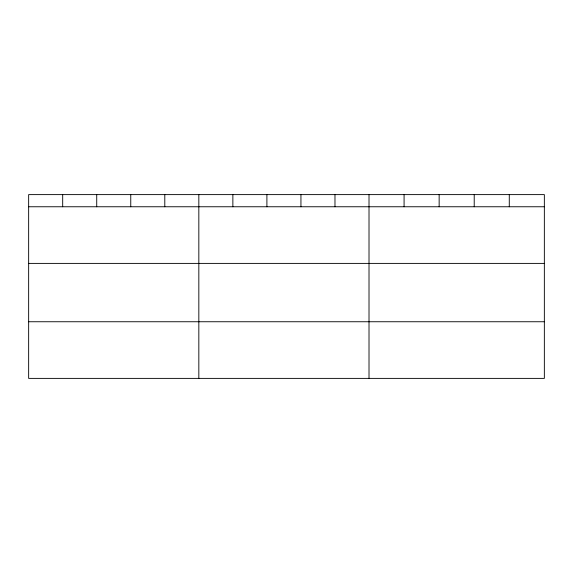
<?xml version="1.0" encoding="UTF-8"?>
<svg xmlns="http://www.w3.org/2000/svg" width="573" height="573" viewBox="0 0 573 573"><rect width="100%" height="100%" fill="white"/><g stroke="black" fill="none" stroke-linecap="round" stroke-linejoin="round"><path stroke-width="0.86" d="M544.35 263.394L544.35 194.612L28.65 194.612L28.65 378.388L544.35 378.388L544.35 263.394L28.65 263.394M28.65 206.76L544.35 206.76M28.65 321.747L544.35 321.747M509.282 194.612L509.282 206.76M474.215 194.612L474.215 206.76M439.147 194.612L439.147 206.76M404.08 194.612L404.08 206.76M369.012 194.612L369.012 378.388M334.976 194.612L334.976 206.76M300.94 194.612L300.94 206.76M266.903 194.612L266.903 206.76M232.867 194.612L232.867 206.76M198.831 194.612L198.831 378.388M164.795 194.612L164.795 206.76M130.759 194.612L130.759 206.76M96.722 194.612L96.722 206.76M62.686 194.612L62.686 206.76"/></g></svg>
